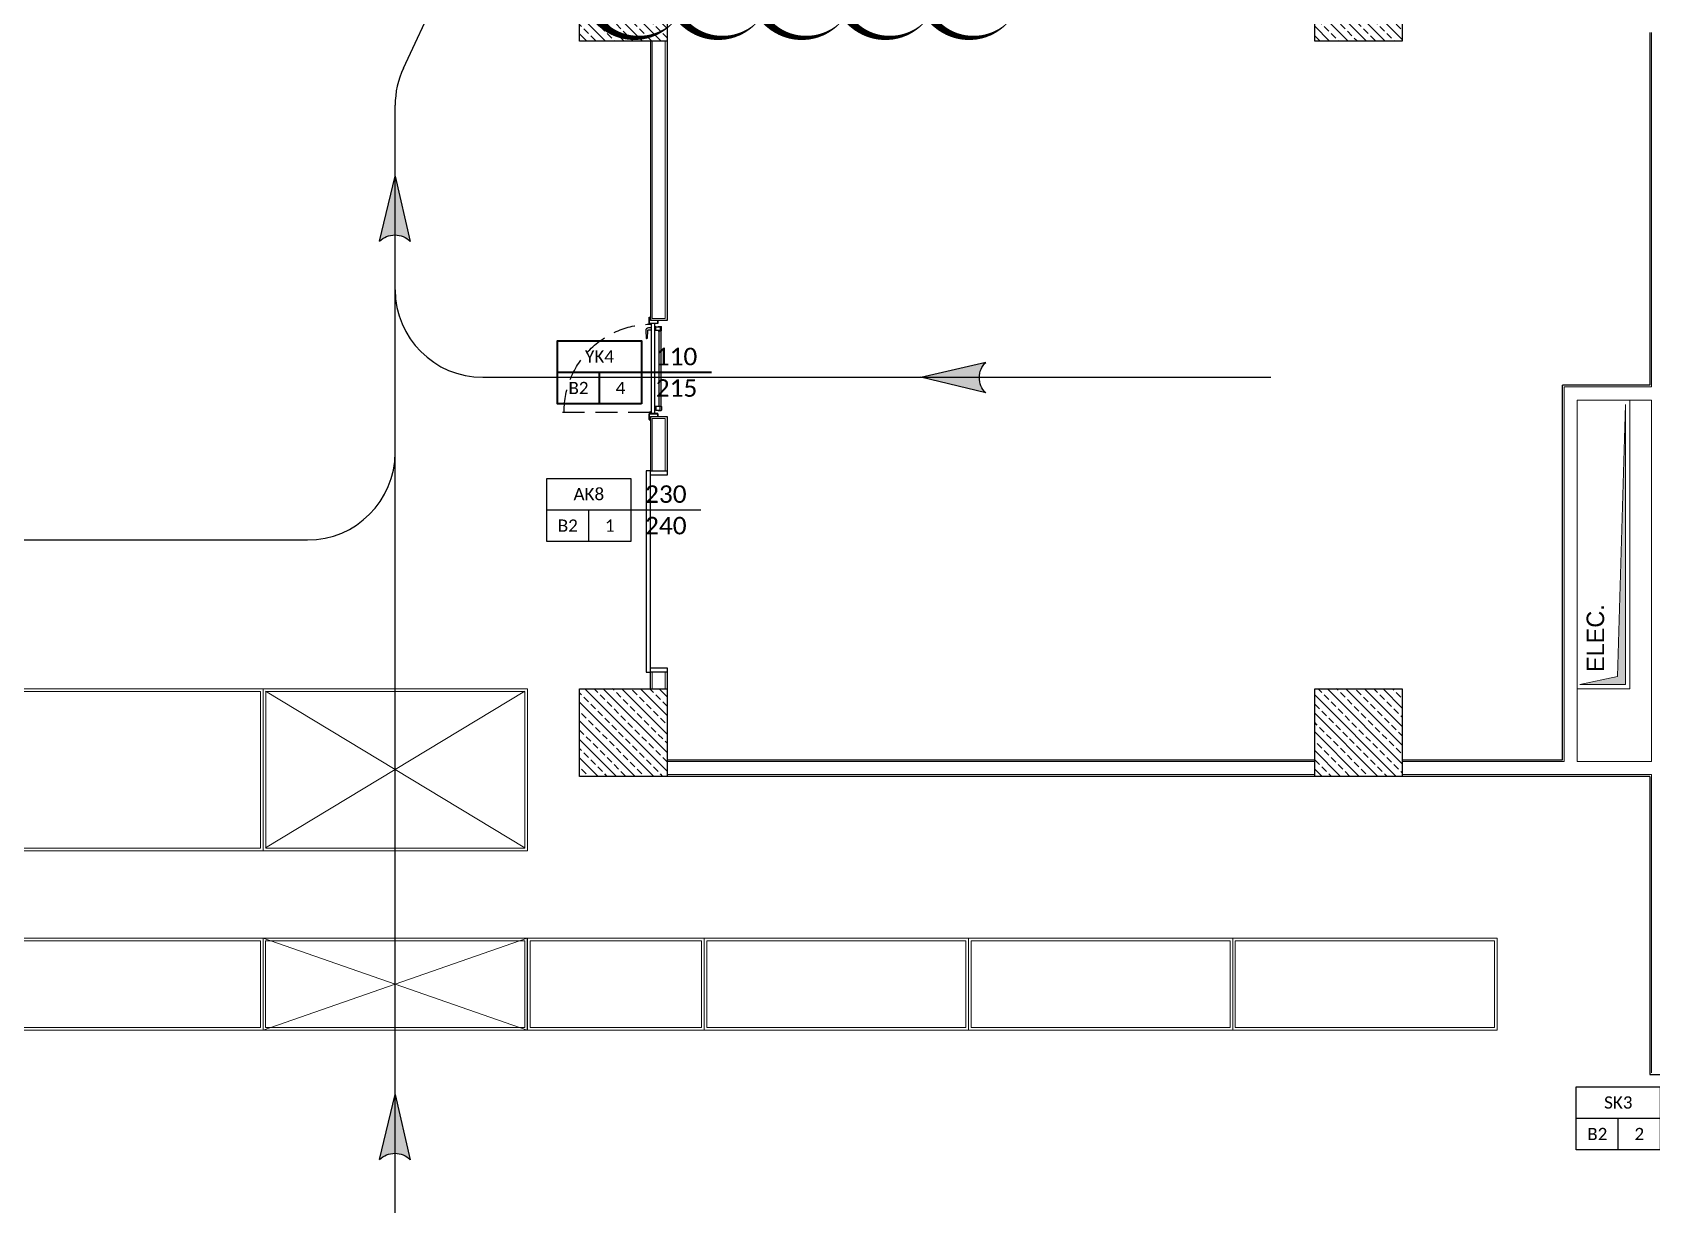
# Model space of a CAD drawing. Header units: metres. Extents: x -9802 to 773, y -8579 to 5125.
# Drawn here: x -4074 to -2223, y -3855 to -2516 of the extents above; entities that cross this region are included whole.
import ezdxf
from ezdxf.enums import TextEntityAlignment as Align

# ---------------------------------------------------------------- set-up
doc = ezdxf.new("R2010")
doc.units = ezdxf.units.M
doc.header["$MEASUREMENT"] = 0
doc.linetypes.add('HIDDEN', pattern=[9.525, 6.35, -3.175])
doc.linetypes.add('HIDDEN2', pattern=[0.1875, 0.125, -0.0625])
doc.layers.get('0').update_dxf_attribs({"color": 30, "lineweight": 0})
for name, color, linetype in [('6', 242, 'Continuous'), ('AG-DOOR', 2, 'Continuous'), ('AG-DOOR-NOTATION-METAL-SHEET', 4, 'Continuous'), ('AG-DOOR-NOTATION-WOODDEN', 60, 'Continuous'), ('AG-DOOR-OPENING', 9, 'HIDDEN'), ('AG-PLASTER', 73, 'Continuous'), ('V-0_Hatch_Concrete', 252, 'Continuous'), ('V-2_Column', 160, 'Continuous')]:
    doc.layers.add(name, color=color, linetype=linetype)
for name, color, linetype, lineweight in [('AG-DOOR-NOTATION-FIRE', 1, 'Continuous', 40), ('AG-Wall', 4, 'Continuous', 20), ('HOLD', 7, 'Continuous', 0), ('shaft', 3, 'Continuous', 20), ('SP1-Equipment', 4, 'Continuous', 9)]:
    doc.layers.add(name, color=color, linetype=linetype, lineweight=lineweight)
doc.styles.add('$0$IIS IKEA SANS', font='')
doc.styles.add('CALIBRI LIGHT', font='calibril.ttf')
doc.styles.get('$0$IIS IKEA SANS').set_extended_font_data('IKEA Sans')

# ---------------------------------------------------------------- blocks, each defined once
blk = doc.blocks.new('ok')
at = {"layer": '6'}
h = blk.add_hatch(color=256, dxfattribs=at)
edge = h.paths.add_edge_path()
edge.add_ellipse((1571515.97, 116941.68), major_axis=(-7.14, 7.19), ratio=1, start_angle=359.45276, end_angle=450.68953)
edge.add_line((1571508.87, 116934.46), (1571477.92, 116941.82))
edge.add_line((1571477.92, 116941.82), (1571508.9, 116948.94))
for p, q in [((1571477.92, 116941.82), (1571508.9, 116948.94)), ((1571508.87, 116934.46), (1571477.92, 116941.82))]:
    blk.add_line(p, q, dxfattribs=at)
at = {"layer": '6', "extrusion": (0, 0, -1)}
blk.add_ellipse((1571515.97, 116941.68), major_axis=(-7.14, 7.19), ratio=1, start_param=4.700354, end_param=6.292737, dxfattribs=at)
blk = doc.blocks.new('A$C64C532C9')
at = {"layer": '6', "ltscale": 0.3}
for p, q in [((66.88, -7.609), (67.598, -6.077)), ((66.786, -26.621), (66.786, -8.033))]:
    blk.add_line(p, q, dxfattribs=at)
at = {"layer": '6'}
for p, q in [((67.786, -11.14), (76.79, -11.14)), ((42.197, -12.999), (65.786, -12.999))]:
    blk.add_line(p, q, dxfattribs=at)
at = {"layer": '6', "ltscale": 0.3}
for centre, start, end in [((67.786, -8.033), 154.9025, 180), ((65.786, -11.999), 270, 0)]:
    blk.add_arc(centre, 1, start, end, dxfattribs=at)
at = {"layer": '6'}
blk.add_arc((67.786, -10.14), 1, 180, 270, dxfattribs=at)
at = {"layer": '6', "extrusion": (0, 0, -1), "xscale": -0.02399999999994179, "yscale": 0.02399999999994179, "zscale": -0.02399999999994179, "rotation": 90}
for p in [(2739.818, 37706.626), (2739.818, 37696.134)]:
    blk.add_blockref('ok', p, dxfattribs=at)
at = {"layer": '6', "extrusion": (0, 0, -1), "xscale": -0.02399999999994179, "yscale": 0.02399999999994179, "zscale": -0.02399999999994179}
blk.add_blockref('ok', (37642.679, -2817.744), dxfattribs=at)
blk = doc.blocks.new('ss4')
at = {"layer": 'SP1-Equipment', "color": 251, "ltscale": 0.3}
for points in [[(-104163, -359871), (-104163, -357851), (-103113, -357851), (-103113, -359871)], [(-104133, -359841), (-104133, -357881), (-103143, -357881), (-103143, -359841)]]:
    blk.add_lwpolyline(points, close=True, dxfattribs=at)
blk = doc.blocks.new('ss2')
at = {"layer": 'SP1-Equipment', "color": 251, "ltscale": 0.3}
for points in [[(-95914, -359185), (-98934, -359185), (-98934, -358135), (-95914, -358135)], [(-95944, -359155), (-98904, -359155), (-98904, -358165), (-95944, -358165)]]:
    blk.add_lwpolyline(points, close=True, dxfattribs=at)
blk = doc.blocks.new('1')
at = {"layer": 'SP1-Equipment', "color": 251, "ltscale": 0.3}
for points in [[(-93598, -359685), (-93598, -362705), (-91748, -362705), (-91748, -359685)], [(-93568, -359715), (-93568, -362675), (-91778, -362675), (-91778, -359715)]]:
    blk.add_lwpolyline(points, close=True, dxfattribs=at)
blk = doc.blocks.new('A$C444451AC')
at = {"layer": 'SP1-Equipment', "color": 251, "ltscale": 0.3}
for p, q in [((-40087, -33228), (-37127, -35018)), ((-37127, -33228), (-40087, -35018))]:
    blk.add_line(p, q, dxfattribs=at)
at = {"layer": 'SP1-Equipment', "color": 8, "ltscale": 0.3}
for p, q in [((-40117, -36048), (-37097, -37098)), ((-37097, -36048), (-40117, -37098))]:
    blk.add_line(p, q, dxfattribs=at)
at = {"layer": 'SP1-Equipment', "rotation": 270}
for name, p in [('1', (319569, -126797)), ('1', (322589, -126797)), ('ss4', (322775, -140211))]:
    blk.add_blockref(name, p, dxfattribs=at)
at = {"layer": 'SP1-Equipment'}
for p in [(55797, 322087), (58817, 322087), (63857, 322087), (66877, 322087), (69897, 322087)]:
    blk.add_blockref('ss2', p, dxfattribs=at)
blk = doc.blocks.new('A$C32196F0F')
at = {"color": 122}
for p, q in [((11, 3.5), (10.5, 3.5)), ((10.5, 3.5), (10.5, 0.3)), ((15.2, 0), (10.8, 0)), ((11, 6.5), (11, 7.5)), ((15, 6.5), (15, 7.5)), ((15.5, 3.5), (15, 3.5)), ((15.5, 3.5), (15.5, 0.3)), ((15.5, 3), (101.5, 3)), ((15.5, 0.5), (101.5, 0.5)), ((101.5, 3.5), (102, 3.5)), ((101.5, 3.5), (101.5, 0.3)), ((101.8, 0), (106.2, 0)), ((102, 6.5), (102, 7.5)), ((106, 6.5), (106, 7.5)), ((106, 3.5), (106.5, 3.5)), ((106.5, 3.5), (106.5, 0.3))]:
    blk.add_line(p, q, dxfattribs=at)
at = {"linetype": 'HIDDEN2'}
for p, q in [((109.9, 12.8), (107.4, 12.8)), ((108.7, 11.6), (108.7, 14.1))]:
    blk.add_line(p, q, dxfattribs=at)
at = {"color": 122}
for points in [[(7, 4.3), (7, 13.8, 0.414214), (6.8, 14), (0.2, 14, 0.414214), (0, 13.8), (0, 12.5), (0.1, 12.5), (0.1, 13.8, -0.414214), (0.2, 13.9), (6.8, 13.9, -0.414214), (6.8, 13.8), (6.8, 4.3), (6.8, 4.3, -0.414214), (6.7, 4.2), (3.5, 4.2), (3.5, 4.2), (3.5, 4), (6.7, 4, 0.414214), (7, 4.3)], [(110, 4.3), (110, 13.8, -0.414214), (110.2, 14), (116.8, 14, -0.414214), (117, 13.8), (117, 12.5), (116.8, 12.5), (116.8, 13.8, 0.414214), (116.8, 13.9), (110.2, 13.9, 0.414214), (110.1, 13.8), (110.1, 4.3), (110.1, 4.3, 0.414214), (110.3, 4.2), (113.5, 4.2), (113.5, 4.2), (113.5, 4), (110.3, 4, -0.414214), (110, 4.3)]]:
    blk.add_lwpolyline(points, format="xyb", dxfattribs=at)
blk.add_lwpolyline([(110, 7.5), (7, 7.5), (7, 11.5), (110, 11.5)], close=True)
for points in [[(15, 6.5), (11, 6.5), (11, 1.5), (15, 1.5)], [(102, 6.5), (106, 6.5), (106, 1.5), (102, 1.5)]]:
    blk.add_lwpolyline(points, close=True, dxfattribs=at)
at = {"color": 253}
blk.add_lwpolyline([(12.2, 12), (12.2, 14.9, -0.414214), (15.2, 17.9), (23.7, 17.4, -0.502224), (24.2, 16.7), (23.9, 15.9), (23.9, 15.9), (15.2, 15.4, 0.414214), (14.2, 14.4), (14.2, 12)], format="xyb", dxfattribs=at)
at = {"linetype": 'HIDDEN2'}
for radius in [0.75, 0.5]:
    blk.add_circle((108.7, 12.8), radius, dxfattribs=at)
at = {"color": 122}
for centre, start, end in [((10.8, 0.3), 180, 270), ((15.2, 0.3), 270, 360), ((101.8, 0.3), 180, 270), ((106.2, 0.3), 270, 360)]:
    blk.add_arc(centre, 0.3, start, end, dxfattribs=at)
at = {"layer": 'AG-DOOR-OPENING', "color": 9, "linetype": 'HIDDEN2', "ltscale": 200}
blk.add_line((108.7, 12.8), (108.7, 113.2), dxfattribs=at)
blk.add_arc((107.6, 11.3), 99.8, 90, 180, dxfattribs=at)
blk = doc.blocks.new('*U54')
blk.add_lwpolyline([(1000, -450), (2200, -450), (2200, 450), (1000, 450)], close=True)
for points in [[(2200, 0), (0, 0)], [(1600, -450), (1600, 0)]]:
    blk.add_lwpolyline(points)
at = {"style": 'CALIBRI LIGHT'}
for tag, height, p in [('GENİŞLİK', 250, (500, 225)), ('KAPIKODU', 175, (1600, 225)), ('YÜKSEKLİK', 250, (500, -225)), ('KATTAKI.SAYISI', 175, (1300, -225)), ('BULUNDUGU.KAT', 175, (1900, -225))]:
    blk.add_attdef(tag, text='', height=height, dxfattribs=at).set_placement(p, align=Align.MIDDLE_CENTER)
blk = doc.blocks.new('kolon 1x1')
at = {"layer": 'V-0_Hatch_Concrete'}
h = blk.add_hatch(dxfattribs=at)
h.set_pattern_fill('ANSI33', color=256, scale=0.6, angle=90)
h.set_pattern_definition([(135, (49.56922, -174.56495), (-0.10606602, -0.10606602), []), (135, (49.56922, -174.45888), (-0.10606602, -0.10606602), [0.075, -0.0375])])
h.paths.add_polyline_path([(1, -1), (1, 0), (0, 0), (0, -1)])
blk.add_lwpolyline([(0, -1), (0, 0), (1, 0), (1, -1)], close=True)

msp = doc.modelspace()

# ---------------------------------------------------------------- hatches: boundary and pattern name
at = {"layer": 'shaft', "ltscale": 0.3}
h = msp.add_hatch(color=256, dxfattribs=at)
h.dxf.hatch_style = 1
h.paths.add_polyline_path([(-2305.4, -3260.9), (-2253.4, -3260.9), (-2253.4, -2940.9), (-2262.4, -3251.9)])

# ---------------------------------------------------------------- linework, layer by layer
at = {"layer": 'AG-DOOR'}
for points in [[(-3367.4, -3016.9), (-3372.4, -3016.9), (-3372.4, -3246.9), (-3367.4, -3246.9), (-3367.4, -3016.9)], [(-3367.4, -3021.9), (-3367.4, -3016.9), (-3348.4, -3016.9), (-3348.4, -3021.9), (-3367.4, -3021.9)], [(-3367.4, -3246.9), (-3367.4, -3241.9), (-3348.4, -3241.9), (-3348.4, -3246.9), (-3367.4, -3246.9)]]:
    msp.add_lwpolyline(points, dxfattribs=at)
at = {"layer": 'AG-PLASTER', "ltscale": 0.3}
for p, q in [((-2225.4, -2515.9), (-2225.4, -2918.9)), ((-2325.4, -3346.9), (-2325.4, -2918.9)), ((-2225.4, -2918.9), (-2325.4, -2918.9)), ((-2225.4, -3706.5), (-2206.4, -3706.5))]:
    msp.add_line(p, q, dxfattribs=at)
at = {"layer": 'AG-PLASTER'}
for p, q in [((-3367.4, -2525.9), (-3367.4, -2844.9)), ((-3348.4, -2525.9), (-3348.4, -2844.9)), ((-3348.4, -2844.9), (-3367.4, -2844.9)), ((-3367.4, -2954.9), (-3348.4, -2954.9)), ((-3367.4, -2954.9), (-3367.4, -3016.9)), ((-3348.4, -2954.9), (-3348.4, -3016.9)), ((-3367.4, -3265.9), (-3367.4, -3246.9)), ((-3348.4, -3246.9), (-3348.4, -3265.9)), ((-3348.4, -3346.9), (-2608.4, -3346.9)), ((-2508.4, -3346.9), (-2325.4, -3346.9)), ((-2608.4, -3365.9), (-3348.4, -3365.9)), ((-2225.4, -3365.9), (-2508.4, -3365.9))]:
    msp.add_line(p, q, dxfattribs=at)
at = {"layer": 'AG-PLASTER', "ltscale": 2.5}
msp.add_line((-2225.4, -3365.9), (-2225.4, -3706.5), dxfattribs=at)
at = {"layer": 'AG-Wall', "ltscale": 0.3}
for p, q in [((-2223.4, -2515.9), (-2223.4, -2920.9)), ((-2223.4, -2935.9), (-2223.4, -3348.9))]:
    msp.add_line(p, q, dxfattribs=at)
at = {"layer": 'AG-Wall'}
for p, q in [((-3365.4, -2525.9), (-3365.4, -2842.9)), ((-3350.4, -2525.9), (-3350.4, -2842.9)), ((-3350.4, -2842.9), (-3365.4, -2842.9)), ((-2323.4, -3348.9), (-2323.4, -2920.9)), ((-2223.4, -2920.9), (-2323.4, -2920.9)), ((-2308.4, -3348.9), (-2308.4, -2935.9)), ((-2223.4, -2935.9), (-2308.4, -2935.9)), ((-3365.4, -2956.9), (-3350.4, -2956.9)), ((-3365.4, -2956.9), (-3365.4, -3016.9)), ((-3350.4, -2956.9), (-3350.4, -3016.9)), ((-3365.4, -3016.9), (-3350.4, -3016.9)), ((-3365.4, -3246.9), (-3365.4, -3265.9)), ((-3365.4, -3265.9), (-3365.4, -3246.9)), ((-3365.4, -3246.9), (-3350.4, -3246.9)), ((-3350.4, -3246.9), (-3350.4, -3265.9)), ((-3348.4, -3348.9), (-2608.4, -3348.9)), ((-2608.4, -3363.9), (-3348.4, -3363.9)), ((-2508.4, -3348.9), (-2323.4, -3348.9)), ((-2223.4, -3363.9), (-2508.4, -3363.9)), ((-2223.4, -3348.9), (-2308.4, -3348.9))]:
    msp.add_line(p, q, dxfattribs=at)
at = {"layer": 'AG-Wall', "ltscale": 2.5}
msp.add_line((-2223.4, -3363.9), (-2223.4, -3704.5), dxfattribs=at)
at = {"layer": 'HOLD'}
msp.add_lwpolyline([(-3491.2, -2007.9, 0, 9.56, -0.520567), (-3395.6, -2007.9, 0, 9.56, -0.520567), (-3300, -2007.9, 0, 9.56, -0.520567), (-3204.4, -2007.9, 0, 9.56, -0.520567), (-3108.8, -2007.9, 0, 9.56, -0.520567), (-3013.2, -2007.9, 0, 9.56, -0.520567), (-2917.6, -2007.9, 0, 9.56, -0.520567), (-2893.2, -2079.1, 0, 9.56, -0.520567), (-2893.2, -2174.7, 0, 9.56, -0.520567), (-2893.2, -2270.3, 0, 9.56, -0.520567), (-2893.2, -2365.9, 0, 9.56, -0.520567), (-2893.2, -2461.5, 0, 9.56, -0.520567), (-2953, -2497.3, 0, 9.56, -0.520567), (-3048.6, -2497.3, 0, 9.56, -0.520567), (-3144.2, -2497.3, 0, 9.56, -0.520567), (-3239.8, -2497.3, 0, 9.56, -0.520567), (-3335.4, -2497.3, 0, 9.56, -0.520567), (-3431, -2497.3, 0, 9.56, -0.520567), (-3491.2, -2461.9, 0, 9.56, -0.520567), (-3491.2, -2366.3, 0, 9.56, -0.520567), (-3491.2, -2270.7, 0, 9.56, -0.520567), (-3491.2, -2175.1, 0, 9.56, -0.520567), (-3491.2, -2079.5, 0, 9.56, -0.520567)], format="xyseb", close=True, dxfattribs=at)
at = {"layer": 'shaft', "ltscale": 0.3}
msp.add_lwpolyline([(-2248.4, -2935.9), (-2308.4, -2935.9), (-2308.4, -3265.9), (-2248.4, -3265.9)], close=True, dxfattribs=at)
msp.add_lwpolyline([(-2305.4, -3260.9), (-2253.4, -3260.9), (-2253.4, -2940.9), (-2262.4, -3251.9), (-2305.4, -3260.9)], dxfattribs=at)

# ---------------------------------------------------------------- block references
at = {"layer": '6', "ltscale": 0.3, "xscale": 100, "yscale": 100, "zscale": 100}
msp.add_blockref('A$C64C532C9', (-10337.7, -1795.9), dxfattribs=at)
at = {"layer": 'AG-DOOR', "xscale": -1, "rotation": 90.00000000000007}
msp.add_blockref('A$C32196F0F', (-3354.9, -2841.4), dxfattribs=at)
at = {"layer": 'AG-DOOR-NOTATION-FIRE', "ltscale": 0.3}
ref = msp.add_blockref('*U54', (-3297.6, -2904.2), dxfattribs=dict(at, xscale=-0.08000000000000002, yscale=0.08000000000000002, zscale=0.08000000000000002))
ref.add_attrib('BULUNDUGU.KAT', 'B2', dxfattribs={"layer": '0', "height": 14, "style": 'CALIBRI LIGHT'}).set_placement((-3449.6, -2922.2), align=Align.MIDDLE_CENTER)
ref.add_attrib('KATTAKI.SAYISI', '4', dxfattribs={"layer": '0', "height": 14, "style": 'CALIBRI LIGHT'}).set_placement((-3401.6, -2922.2), align=Align.MIDDLE_CENTER)
ref.add_attrib('KAPIKODU', 'YK4', dxfattribs={"layer": '0', "height": 14, "style": 'CALIBRI LIGHT'}).set_placement((-3425.6, -2886.2), align=Align.MIDDLE_CENTER)
ref.add_attrib('YÜKSEKLİK', '215', dxfattribs={"layer": '0', "height": 20, "style": 'CALIBRI LIGHT'}).set_placement((-3337.6, -2922.2), align=Align.MIDDLE_CENTER)
ref.add_attrib('GENİŞLİK', '110', dxfattribs={"layer": '0', "height": 20, "style": 'CALIBRI LIGHT'}).set_placement((-3337.6, -2886.2), align=Align.MIDDLE_CENTER)
at = {"layer": 'AG-DOOR-NOTATION-METAL-SHEET', "ltscale": 0.3}
ref = msp.add_blockref('*U54', (-2133.5, -3756.5), dxfattribs=dict(at, xscale=-0.08000000000000002, yscale=0.08000000000000002, zscale=0.08000000000000002))
ref.add_attrib('BULUNDUGU.KAT', 'B2', dxfattribs={"layer": '0', "height": 14, "style": 'CALIBRI LIGHT'}).set_placement((-2285.5, -3774.5), align=Align.MIDDLE_CENTER)
ref.add_attrib('KATTAKI.SAYISI', '2', dxfattribs={"layer": '0', "height": 14, "style": 'CALIBRI LIGHT'}).set_placement((-2237.5, -3774.5), align=Align.MIDDLE_CENTER)
ref.add_attrib('KAPIKODU', 'SK3', dxfattribs={"layer": '0', "height": 14, "style": 'CALIBRI LIGHT'}).set_placement((-2261.5, -3738.5), align=Align.MIDDLE_CENTER)
ref.add_attrib('YÜKSEKLİK', '240', dxfattribs={"layer": '0', "height": 20, "style": 'CALIBRI LIGHT'}).set_placement((-2173.5, -3774.5), align=Align.MIDDLE_CENTER)
ref.add_attrib('GENİŞLİK', '200', dxfattribs={"layer": '0', "height": 20, "style": 'CALIBRI LIGHT'}).set_placement((-2173.5, -3738.5), align=Align.MIDDLE_CENTER)
at = {"layer": 'AG-DOOR-NOTATION-WOODDEN', "ltscale": 0.3}
ref = msp.add_blockref('*U54', (-3309.8, -3061.4), dxfattribs=dict(at, xscale=-0.08000000000000002, yscale=0.08000000000000002, zscale=0.08000000000000002))
ref.add_attrib('BULUNDUGU.KAT', 'B2', dxfattribs={"layer": '0', "height": 14, "style": 'CALIBRI LIGHT'}).set_placement((-3461.8, -3079.4), align=Align.MIDDLE_CENTER)
ref.add_attrib('KATTAKI.SAYISI', '1', dxfattribs={"layer": '0', "height": 14, "style": 'CALIBRI LIGHT'}).set_placement((-3413.8, -3079.4), align=Align.MIDDLE_CENTER)
ref.add_attrib('KAPIKODU', 'AK8', dxfattribs={"layer": '0', "height": 14, "style": 'CALIBRI LIGHT'}).set_placement((-3437.8, -3043.4), align=Align.MIDDLE_CENTER)
ref.add_attrib('YÜKSEKLİK', '240', dxfattribs={"layer": '0', "height": 20, "style": 'CALIBRI LIGHT'}).set_placement((-3349.8, -3079.4), align=Align.MIDDLE_CENTER)
ref.add_attrib('GENİŞLİK', '230', dxfattribs={"layer": '0', "height": 20, "style": 'CALIBRI LIGHT'}).set_placement((-3349.8, -3043.4), align=Align.MIDDLE_CENTER)
at = {"layer": 'SP1-Equipment', "ltscale": 0.3, "xscale": 0.1, "yscale": 0.1, "zscale": 0.1}
msp.add_blockref('A$C444451AC', (201.6, 54.1), dxfattribs=at)
at = {"layer": 'V-2_Column', "xscale": 100, "yscale": 100, "zscale": 100}
for p in [(-3448.4, -2425.9), (-2608.4, -2425.9), (-3448.4, -3265.9), (-2608.4, -3265.9)]:
    msp.add_blockref('kolon 1x1', p, dxfattribs=at)

# ---------------------------------------------------------------- texts
at = {"layer": 'shaft', "ltscale": 0.3, "style": '$0$IIS IKEA SANS'}
msp.add_text('ELEC.', height=20, rotation=90, dxfattribs=at).set_placement((-2277.7, -3246.6))

doc.saveas('drawing.dxf')
